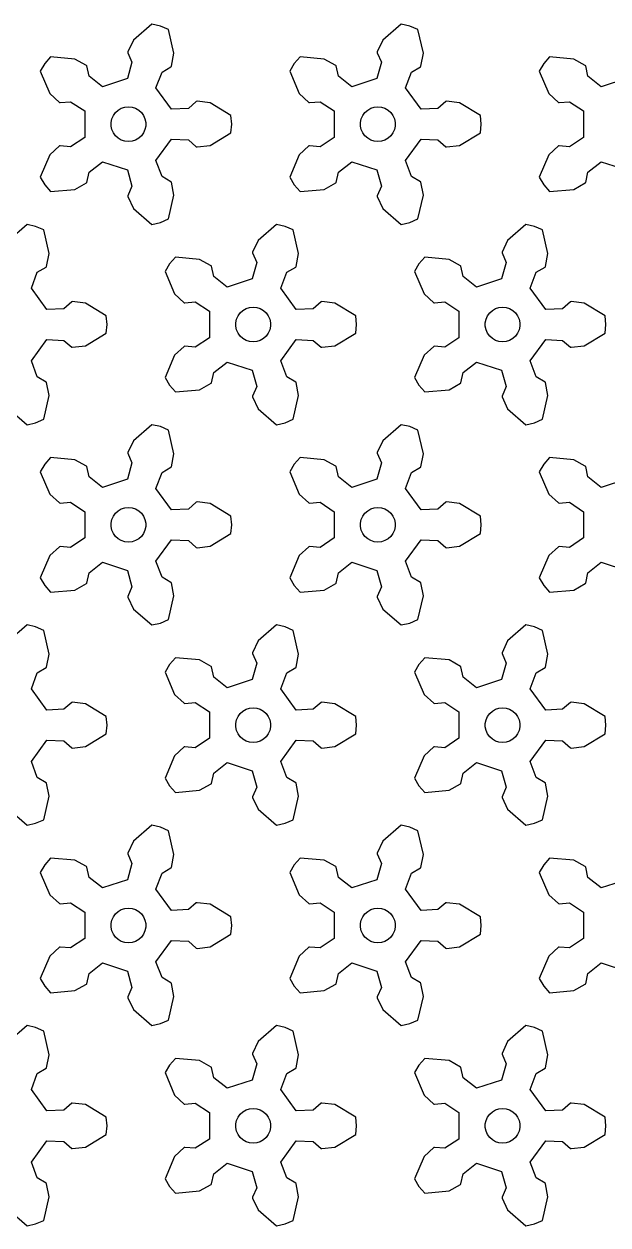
# Model space of a CAD drawing. Extents: x 0 to 210, y 0 to 225.
# Drawn here: x 106.2 to 156.5, y 121.1 to 224.8 of the extents above; entities that cross this region are included whole.
import ezdxf

# ---------------------------------------------------------------- set-up
doc = ezdxf.new("R2010")
doc.units = 0

msp = doc.modelspace()

# ---------------------------------------------------------------- linework, layer by layer
for p, q in [((117.18, 224.78), (115.59, 223.4)), ((117.92, 224.61), (117.18, 224.78)), ((118.62, 224.32), (117.92, 224.61)), ((119.09, 222.27), (118.62, 224.32)), ((138.69, 224.78), (137.11, 223.4)), ((139.43, 224.61), (138.69, 224.78)), ((140.13, 224.32), (139.43, 224.61)), ((140.6, 222.27), (140.13, 224.32)), ((115.59, 223.4), (115.12, 222.37)), ((137.11, 223.4), (136.63, 222.37)), ((108.45, 221.95), (107.95, 221.38)), ((110.55, 221.76), (108.45, 221.95)), ((115.12, 222.37), (115.12, 222.31)), ((115.12, 222.31), (115.47, 221.49)), ((118.87, 221.15), (119.09, 222.27)), ((129.97, 221.95), (129.47, 221.38)), ((132.06, 221.76), (129.97, 221.95)), ((136.63, 222.37), (136.63, 222.31)), ((136.63, 222.31), (136.98, 221.49)), ((140.38, 221.15), (140.6, 222.27)), ((151.48, 221.95), (150.98, 221.38)), ((153.57, 221.76), (151.48, 221.95)), ((107.95, 221.38), (107.56, 220.72)), ((111.54, 221.21), (110.55, 221.76)), ((111.57, 221.16), (111.54, 221.21)), ((111.77, 220.28), (111.57, 221.16)), ((115.47, 221.49), (115.08, 220.07)), ((118.06, 220.64), (118.83, 221.1)), ((118.83, 221.1), (118.87, 221.15)), ((129.47, 221.38), (129.08, 220.72)), ((133.05, 221.21), (132.06, 221.76)), ((133.09, 221.16), (133.05, 221.21)), ((133.29, 220.28), (133.09, 221.16)), ((136.98, 221.49), (136.6, 220.07)), ((139.57, 220.64), (140.34, 221.1)), ((140.34, 221.1), (140.38, 221.15)), ((150.98, 221.38), (150.59, 220.72)), ((154.56, 221.21), (153.57, 221.76)), ((154.6, 221.16), (154.56, 221.21)), ((154.8, 220.28), (154.6, 221.16)), ((107.56, 220.72), (108.39, 218.79)), ((112.92, 219.37), (111.77, 220.28)), ((115.08, 220.07), (112.92, 219.37)), ((117.54, 219.27), (118.06, 220.64)), ((129.08, 220.72), (129.9, 218.79)), ((134.43, 219.37), (133.29, 220.28)), ((136.6, 220.07), (134.43, 219.37)), ((139.06, 219.27), (139.57, 220.64)), ((150.59, 220.72), (151.42, 218.79)), ((155.94, 219.37), (154.8, 220.28)), ((158.11, 220.07), (155.94, 219.37)), ((108.39, 218.79), (109.22, 218.02)), ((118.88, 217.43), (117.54, 219.27)), ((129.9, 218.79), (130.73, 218.02)), ((140.4, 217.43), (139.06, 219.27)), ((151.42, 218.79), (152.25, 218.02)), ((109.22, 218.02), (109.28, 218)), ((109.28, 218), (110.17, 218.08)), ((110.17, 218.08), (111.39, 217.28)), ((121.02, 218.09), (120.34, 217.5)), ((121.08, 218.11), (121.02, 218.09)), ((122.2, 217.97), (121.08, 218.11)), ((124.01, 216.89), (122.2, 217.97)), ((130.73, 218.02), (130.79, 218)), ((130.79, 218), (131.69, 218.08)), ((131.69, 218.08), (132.91, 217.28)), ((142.53, 218.09), (141.86, 217.5)), ((142.59, 218.11), (142.53, 218.09)), ((143.72, 217.97), (142.59, 218.11)), ((145.52, 216.89), (143.72, 217.97)), ((152.25, 218.02), (152.3, 218)), ((152.3, 218), (153.2, 218.08)), ((153.2, 218.08), (154.42, 217.28)), ((111.39, 217.28), (111.39, 215)), ((113.74, 216.6), (113.87, 216.89)), ((113.87, 216.89), (114.05, 217.14)), ((114.05, 217.14), (114.28, 217.35)), ((114.28, 217.35), (114.55, 217.51)), ((114.55, 217.51), (114.85, 217.6)), ((114.85, 217.6), (115.16, 217.64)), ((115.16, 217.64), (115.48, 217.6)), ((115.48, 217.6), (115.77, 217.51)), ((115.77, 217.51), (116.05, 217.35)), ((116.05, 217.35), (116.28, 217.14)), ((116.28, 217.14), (116.46, 216.89)), ((116.46, 216.89), (116.59, 216.6)), ((120.34, 217.5), (118.88, 217.43)), ((124.08, 216.14), (124.01, 216.89)), ((132.91, 217.28), (132.91, 215)), ((135.25, 216.6), (135.38, 216.89)), ((135.38, 216.89), (135.56, 217.14)), ((135.56, 217.14), (135.8, 217.35)), ((135.8, 217.35), (136.07, 217.51)), ((136.07, 217.51), (136.37, 217.6)), ((136.37, 217.6), (136.68, 217.64)), ((136.68, 217.64), (136.99, 217.6)), ((136.99, 217.6), (137.29, 217.51)), ((137.29, 217.51), (137.56, 217.35)), ((137.56, 217.35), (137.79, 217.14)), ((137.79, 217.14), (137.98, 216.89)), ((137.98, 216.89), (138.1, 216.6)), ((141.86, 217.5), (140.4, 217.43)), ((145.59, 216.14), (145.52, 216.89)), ((154.42, 217.28), (154.42, 215)), ((113.67, 216.29), (113.74, 216.6)), ((113.67, 215.98), (113.67, 216.29)), ((113.74, 215.67), (113.67, 215.98)), ((113.87, 215.39), (113.74, 215.67)), ((116.59, 215.67), (116.46, 215.39)), ((116.59, 216.6), (116.66, 216.29)), ((116.66, 215.98), (116.59, 215.67)), ((116.66, 216.29), (116.66, 215.98)), ((124.01, 215.38), (124.08, 216.14)), ((135.19, 216.29), (135.25, 216.6)), ((135.19, 215.98), (135.19, 216.29)), ((135.25, 215.67), (135.19, 215.98)), ((135.38, 215.39), (135.25, 215.67)), ((138.1, 215.67), (137.98, 215.39)), ((138.1, 216.6), (138.17, 216.29)), ((138.17, 215.98), (138.1, 215.67)), ((138.17, 216.29), (138.17, 215.98)), ((145.52, 215.38), (145.59, 216.14)), ((111.39, 215), (110.17, 214.19)), ((114.05, 215.13), (113.87, 215.39)), ((114.28, 214.92), (114.05, 215.13)), ((114.55, 214.77), (114.28, 214.92)), ((114.85, 214.67), (114.55, 214.77)), ((115.16, 214.64), (114.85, 214.67)), ((115.48, 214.67), (115.16, 214.64)), ((115.77, 214.77), (115.48, 214.67)), ((116.05, 214.92), (115.77, 214.77)), ((116.28, 215.13), (116.05, 214.92)), ((116.46, 215.39), (116.28, 215.13)), ((117.54, 213), (118.88, 214.84)), ((118.88, 214.84), (120.34, 214.78)), ((120.34, 214.78), (121.02, 214.18)), ((122.2, 214.3), (124.01, 215.38)), ((132.91, 215), (131.69, 214.19)), ((135.56, 215.13), (135.38, 215.39)), ((135.8, 214.92), (135.56, 215.13)), ((136.07, 214.77), (135.8, 214.92)), ((136.37, 214.67), (136.07, 214.77)), ((136.68, 214.64), (136.37, 214.67)), ((136.99, 214.67), (136.68, 214.64)), ((137.29, 214.77), (136.99, 214.67)), ((137.56, 214.92), (137.29, 214.77)), ((137.79, 215.13), (137.56, 214.92)), ((137.98, 215.39), (137.79, 215.13)), ((139.06, 213), (140.4, 214.84)), ((140.4, 214.84), (141.86, 214.78)), ((141.86, 214.78), (142.53, 214.18)), ((143.72, 214.3), (145.52, 215.38)), ((154.42, 215), (153.2, 214.19)), ((109.22, 214.26), (108.39, 213.48)), ((109.28, 214.27), (109.22, 214.26)), ((110.17, 214.19), (109.28, 214.27)), ((121.02, 214.18), (121.08, 214.17)), ((121.08, 214.17), (122.2, 214.3)), ((130.73, 214.26), (129.9, 213.48)), ((130.79, 214.27), (130.73, 214.26)), ((131.69, 214.19), (130.79, 214.27)), ((142.53, 214.18), (142.59, 214.17)), ((142.59, 214.17), (143.72, 214.3)), ((152.25, 214.26), (151.42, 213.48)), ((152.3, 214.27), (152.25, 214.26)), ((153.2, 214.19), (152.3, 214.27)), ((108.39, 213.48), (107.56, 211.55)), ((111.77, 211.99), (112.92, 212.9)), ((112.92, 212.9), (115.08, 212.2)), ((118.06, 211.63), (117.54, 213)), ((129.9, 213.48), (129.08, 211.55)), ((133.29, 211.99), (134.43, 212.9)), ((134.43, 212.9), (136.6, 212.2)), ((139.57, 211.63), (139.06, 213)), ((151.42, 213.48), (150.59, 211.55)), ((154.8, 211.99), (155.94, 212.9)), ((155.94, 212.9), (158.11, 212.2)), ((107.56, 211.55), (107.95, 210.9)), ((111.57, 211.11), (111.77, 211.99)), ((115.08, 212.2), (115.47, 210.79)), ((118.83, 211.17), (118.06, 211.63)), ((129.08, 211.55), (129.47, 210.9)), ((133.09, 211.11), (133.29, 211.99)), ((136.6, 212.2), (136.98, 210.79)), ((140.34, 211.17), (139.57, 211.63)), ((150.59, 211.55), (150.98, 210.9)), ((154.6, 211.11), (154.8, 211.99)), ((107.95, 210.9), (108.45, 210.33)), ((108.45, 210.33), (110.55, 210.51)), ((110.55, 210.51), (111.54, 211.07)), ((111.54, 211.07), (111.57, 211.11)), ((115.47, 210.79), (115.12, 209.96)), ((118.87, 211.12), (118.83, 211.17)), ((119.09, 210.01), (118.87, 211.12)), ((129.47, 210.9), (129.97, 210.33)), ((129.97, 210.33), (132.06, 210.51)), ((132.06, 210.51), (133.05, 211.07)), ((133.05, 211.07), (133.09, 211.11)), ((136.98, 210.79), (136.63, 209.96)), ((140.38, 211.12), (140.34, 211.17)), ((140.6, 210.01), (140.38, 211.12)), ((150.98, 210.9), (151.48, 210.33)), ((151.48, 210.33), (153.57, 210.51)), ((153.57, 210.51), (154.56, 211.07)), ((154.56, 211.07), (154.6, 211.11)), ((115.12, 209.96), (115.12, 209.9)), ((115.12, 209.9), (115.59, 208.87)), ((118.62, 207.96), (119.09, 210.01)), ((136.63, 209.96), (136.63, 209.9)), ((136.63, 209.9), (137.11, 208.87)), ((140.13, 207.96), (140.6, 210.01)), ((115.59, 208.87), (117.18, 207.49)), ((137.11, 208.87), (138.69, 207.49)), ((106.42, 207.49), (104.84, 206.11)), ((107.16, 207.32), (106.42, 207.49)), ((107.86, 207.02), (107.16, 207.32)), ((117.18, 207.49), (117.92, 207.66)), ((117.92, 207.66), (118.62, 207.96)), ((127.93, 207.49), (126.35, 206.11)), ((128.67, 207.32), (127.93, 207.49)), ((129.37, 207.02), (128.67, 207.32)), ((138.69, 207.49), (139.43, 207.66)), ((139.43, 207.66), (140.13, 207.96)), ((149.45, 207.49), (147.86, 206.11)), ((150.19, 207.32), (149.45, 207.49)), ((150.89, 207.02), (150.19, 207.32)), ((108.33, 204.98), (107.86, 207.02)), ((129.84, 204.98), (129.37, 207.02)), ((151.35, 204.98), (150.89, 207.02)), ((126.35, 206.11), (125.87, 205.08)), ((147.86, 206.11), (147.39, 205.08)), ((108.11, 203.86), (108.33, 204.98)), ((119.21, 204.66), (118.71, 204.09)), ((121.3, 204.47), (119.21, 204.66)), ((122.29, 203.92), (121.3, 204.47)), ((125.87, 205.08), (125.87, 205.02)), ((125.87, 205.02), (126.23, 204.19)), ((129.62, 203.86), (129.84, 204.98)), ((140.72, 204.66), (140.22, 204.09)), ((142.82, 204.47), (140.72, 204.66)), ((143.81, 203.92), (142.82, 204.47)), ((147.39, 205.08), (147.39, 205.02)), ((147.39, 205.02), (147.74, 204.19)), ((151.14, 203.86), (151.35, 204.98)), ((106.79, 201.98), (107.3, 203.35)), ((107.3, 203.35), (108.08, 203.81)), ((108.08, 203.81), (108.11, 203.86)), ((118.71, 204.09), (118.32, 203.43)), ((118.32, 203.43), (119.15, 201.5)), ((122.33, 203.87), (122.29, 203.92)), ((122.53, 202.99), (122.33, 203.87)), ((126.23, 204.19), (125.84, 202.78)), ((128.3, 201.98), (128.82, 203.35)), ((128.82, 203.35), (129.59, 203.81)), ((129.59, 203.81), (129.62, 203.86)), ((140.22, 204.09), (139.83, 203.43)), ((139.83, 203.43), (140.66, 201.5)), ((143.84, 203.87), (143.81, 203.92)), ((144.04, 202.99), (143.84, 203.87)), ((147.74, 204.19), (147.35, 202.78)), ((149.81, 201.98), (150.33, 203.35)), ((150.33, 203.35), (151.1, 203.81)), ((151.1, 203.81), (151.14, 203.86)), ((123.67, 202.08), (122.53, 202.99)), ((125.84, 202.78), (123.67, 202.08)), ((145.19, 202.08), (144.04, 202.99)), ((147.35, 202.78), (145.19, 202.08)), ((108.13, 200.14), (106.79, 201.98)), ((119.15, 201.5), (119.98, 200.73)), ((129.64, 200.14), (128.3, 201.98)), ((140.66, 201.5), (141.49, 200.73)), ((151.15, 200.14), (149.81, 201.98)), ((109.59, 200.21), (108.13, 200.14)), ((110.27, 200.8), (109.59, 200.21)), ((110.32, 200.82), (110.27, 200.8)), ((111.45, 200.68), (110.32, 200.82)), ((113.25, 199.6), (111.45, 200.68)), ((119.98, 200.73), (120.03, 200.71)), ((120.03, 200.71), (120.93, 200.79)), ((120.93, 200.79), (122.15, 199.99)), ((125.04, 200.06), (125.31, 200.22)), ((125.31, 200.22), (125.61, 200.31)), ((125.61, 200.31), (125.92, 200.35)), ((125.92, 200.35), (126.23, 200.31)), ((126.23, 200.31), (126.53, 200.22)), ((126.53, 200.22), (126.8, 200.06)), ((131.1, 200.21), (129.64, 200.14)), ((131.78, 200.8), (131.1, 200.21)), ((131.84, 200.82), (131.78, 200.8)), ((132.96, 200.68), (131.84, 200.82)), ((134.77, 199.6), (132.96, 200.68)), ((141.49, 200.73), (141.55, 200.71)), ((141.55, 200.71), (142.44, 200.79)), ((142.44, 200.79), (143.66, 199.99)), ((146.55, 200.06), (146.82, 200.22)), ((146.82, 200.22), (147.12, 200.31)), ((147.12, 200.31), (147.43, 200.35)), ((147.43, 200.35), (147.75, 200.31)), ((147.75, 200.31), (148.04, 200.22)), ((148.04, 200.22), (148.32, 200.06)), ((152.61, 200.21), (151.15, 200.14)), ((153.29, 200.8), (152.61, 200.21)), ((153.35, 200.82), (153.29, 200.8)), ((154.47, 200.68), (153.35, 200.82)), ((156.28, 199.6), (154.47, 200.68)), ((113.32, 198.85), (113.25, 199.6)), ((122.15, 199.99), (122.15, 197.71)), ((124.43, 199), (124.49, 199.31)), ((124.49, 199.31), (124.62, 199.6)), ((124.62, 199.6), (124.81, 199.85)), ((124.81, 199.85), (125.04, 200.06)), ((126.8, 200.06), (127.04, 199.85)), ((127.04, 199.85), (127.22, 199.6)), ((127.22, 199.6), (127.35, 199.31)), ((127.35, 199.31), (127.41, 199)), ((134.83, 198.85), (134.77, 199.6)), ((143.66, 199.99), (143.66, 197.71)), ((145.94, 199), (146.01, 199.31)), ((146.01, 199.31), (146.13, 199.6)), ((146.13, 199.6), (146.32, 199.85)), ((146.32, 199.85), (146.55, 200.06)), ((148.32, 200.06), (148.55, 199.85)), ((148.55, 199.85), (148.73, 199.6)), ((148.73, 199.6), (148.86, 199.31)), ((148.86, 199.31), (148.93, 199)), ((156.35, 198.85), (156.28, 199.6)), ((111.45, 197.01), (113.25, 198.09)), ((113.25, 198.09), (113.32, 198.85)), ((124.43, 198.69), (124.43, 199)), ((124.49, 198.38), (124.43, 198.69)), ((124.62, 198.1), (124.49, 198.38)), ((124.81, 197.84), (124.62, 198.1)), ((127.22, 198.1), (127.04, 197.84)), ((127.35, 198.38), (127.22, 198.1)), ((127.41, 198.69), (127.35, 198.38)), ((127.41, 199), (127.41, 198.69)), ((132.96, 197.01), (134.77, 198.09)), ((134.77, 198.09), (134.83, 198.85)), ((145.94, 198.69), (145.94, 199)), ((146.01, 198.38), (145.94, 198.69)), ((146.13, 198.1), (146.01, 198.38)), ((146.32, 197.84), (146.13, 198.1)), ((148.73, 198.1), (148.55, 197.84)), ((148.86, 198.38), (148.73, 198.1)), ((148.93, 198.69), (148.86, 198.38)), ((148.93, 199), (148.93, 198.69)), ((154.47, 197.01), (156.28, 198.09)), ((156.28, 198.09), (156.35, 198.85)), ((106.79, 195.71), (108.13, 197.55)), ((108.13, 197.55), (109.59, 197.48)), ((109.59, 197.48), (110.27, 196.89)), ((110.32, 196.88), (111.45, 197.01)), ((119.98, 196.96), (119.15, 196.19)), ((120.03, 196.98), (119.98, 196.96)), ((120.93, 196.9), (120.03, 196.98)), ((122.15, 197.71), (120.93, 196.9)), ((125.04, 197.63), (124.81, 197.84)), ((125.31, 197.48), (125.04, 197.63)), ((125.61, 197.38), (125.31, 197.48)), ((125.92, 197.35), (125.61, 197.38)), ((126.23, 197.38), (125.92, 197.35)), ((126.53, 197.48), (126.23, 197.38)), ((126.8, 197.63), (126.53, 197.48)), ((127.04, 197.84), (126.8, 197.63)), ((128.3, 195.71), (129.64, 197.55)), ((129.64, 197.55), (131.1, 197.48)), ((131.1, 197.48), (131.78, 196.89)), ((131.84, 196.88), (132.96, 197.01)), ((141.49, 196.96), (140.66, 196.19)), ((141.55, 196.98), (141.49, 196.96)), ((142.44, 196.9), (141.55, 196.98)), ((143.66, 197.71), (142.44, 196.9)), ((146.55, 197.63), (146.32, 197.84)), ((146.82, 197.48), (146.55, 197.63)), ((147.12, 197.38), (146.82, 197.48)), ((147.43, 197.35), (147.12, 197.38)), ((147.75, 197.38), (147.43, 197.35)), ((148.04, 197.48), (147.75, 197.38)), ((148.32, 197.63), (148.04, 197.48)), ((148.55, 197.84), (148.32, 197.63)), ((149.81, 195.71), (151.15, 197.55)), ((151.15, 197.55), (152.61, 197.48)), ((152.61, 197.48), (153.29, 196.89)), ((153.35, 196.88), (154.47, 197.01)), ((110.27, 196.89), (110.32, 196.88)), ((119.15, 196.19), (118.32, 194.26)), ((131.78, 196.89), (131.84, 196.88)), ((140.66, 196.19), (139.83, 194.26)), ((153.29, 196.89), (153.35, 196.88)), ((107.3, 194.34), (106.79, 195.71)), ((122.53, 194.7), (123.67, 195.61)), ((123.67, 195.61), (125.84, 194.91)), ((125.84, 194.91), (126.23, 193.5)), ((128.82, 194.34), (128.3, 195.71)), ((144.04, 194.7), (145.19, 195.61)), ((145.19, 195.61), (147.35, 194.91)), ((147.35, 194.91), (147.74, 193.5)), ((150.33, 194.34), (149.81, 195.71)), ((108.08, 193.88), (107.3, 194.34)), ((108.11, 193.83), (108.08, 193.88)), ((118.32, 194.26), (118.71, 193.61)), ((122.33, 193.82), (122.53, 194.7)), ((129.59, 193.88), (128.82, 194.34)), ((129.62, 193.83), (129.59, 193.88)), ((139.83, 194.26), (140.22, 193.61)), ((143.84, 193.82), (144.04, 194.7)), ((151.1, 193.88), (150.33, 194.34)), ((151.14, 193.83), (151.1, 193.88)), ((108.33, 192.72), (108.11, 193.83)), ((118.71, 193.61), (119.21, 193.04)), ((119.21, 193.04), (121.3, 193.22)), ((121.3, 193.22), (122.29, 193.77)), ((122.29, 193.77), (122.33, 193.82)), ((126.23, 193.5), (125.87, 192.67)), ((129.84, 192.72), (129.62, 193.83)), ((140.22, 193.61), (140.72, 193.04)), ((140.72, 193.04), (142.82, 193.22)), ((142.82, 193.22), (143.81, 193.77)), ((143.81, 193.77), (143.84, 193.82)), ((147.74, 193.5), (147.39, 192.67)), ((151.35, 192.72), (151.14, 193.83)), ((107.86, 190.67), (108.33, 192.72)), ((125.87, 192.67), (125.87, 192.61)), ((125.87, 192.61), (126.35, 191.58)), ((129.37, 190.67), (129.84, 192.72)), ((147.39, 192.67), (147.39, 192.61)), ((147.39, 192.61), (147.86, 191.58)), ((150.89, 190.67), (151.35, 192.72)), ((104.84, 191.58), (106.42, 190.2)), ((126.35, 191.58), (127.93, 190.2)), ((147.86, 191.58), (149.45, 190.2)), ((106.42, 190.2), (107.16, 190.37)), ((107.16, 190.37), (107.86, 190.67)), ((117.18, 190.2), (115.59, 188.82)), ((117.92, 190.03), (117.18, 190.2)), ((118.62, 189.73), (117.92, 190.03)), ((119.09, 187.68), (118.62, 189.73)), ((127.93, 190.2), (128.67, 190.37)), ((128.67, 190.37), (129.37, 190.67)), ((138.69, 190.2), (137.11, 188.82)), ((139.43, 190.03), (138.69, 190.2)), ((140.13, 189.73), (139.43, 190.03)), ((140.6, 187.68), (140.13, 189.73)), ((149.45, 190.2), (150.19, 190.37)), ((150.19, 190.37), (150.89, 190.67)), ((115.59, 188.82), (115.12, 187.79)), ((137.11, 188.82), (136.63, 187.79)), ((115.12, 187.79), (115.12, 187.73)), ((115.12, 187.73), (115.47, 186.9)), ((118.87, 186.57), (119.09, 187.68)), ((136.63, 187.79), (136.63, 187.73)), ((136.63, 187.73), (136.98, 186.9)), ((140.38, 186.57), (140.6, 187.68)), ((107.95, 186.79), (107.56, 186.14)), ((108.45, 187.37), (107.95, 186.79)), ((110.55, 187.18), (108.45, 187.37)), ((111.54, 186.63), (110.55, 187.18)), ((111.57, 186.58), (111.54, 186.63)), ((115.47, 186.9), (115.08, 185.49)), ((129.47, 186.79), (129.08, 186.14)), ((129.97, 187.37), (129.47, 186.79)), ((132.06, 187.18), (129.97, 187.37)), ((133.05, 186.63), (132.06, 187.18)), ((133.09, 186.58), (133.05, 186.63)), ((136.98, 186.9), (136.6, 185.49)), ((150.98, 186.79), (150.59, 186.14)), ((151.48, 187.37), (150.98, 186.79)), ((153.57, 187.18), (151.48, 187.37)), ((154.56, 186.63), (153.57, 187.18)), ((154.6, 186.58), (154.56, 186.63)), ((107.56, 186.14), (108.39, 184.21)), ((111.77, 185.7), (111.57, 186.58)), ((112.92, 184.79), (111.77, 185.7)), ((117.54, 184.69), (118.06, 186.06)), ((118.06, 186.06), (118.83, 186.52)), ((118.83, 186.52), (118.87, 186.57)), ((129.08, 186.14), (129.9, 184.21)), ((133.29, 185.7), (133.09, 186.58)), ((134.43, 184.79), (133.29, 185.7)), ((139.06, 184.69), (139.57, 186.06)), ((139.57, 186.06), (140.34, 186.52)), ((140.34, 186.52), (140.38, 186.57)), ((150.59, 186.14), (151.42, 184.21)), ((154.8, 185.7), (154.6, 186.58)), ((155.94, 184.79), (154.8, 185.7)), ((115.08, 185.49), (112.92, 184.79)), ((118.88, 182.85), (117.54, 184.69)), ((136.6, 185.49), (134.43, 184.79)), ((140.4, 182.85), (139.06, 184.69)), ((158.11, 185.49), (155.94, 184.79)), ((108.39, 184.21), (109.22, 183.44)), ((109.28, 183.42), (110.17, 183.5)), ((110.17, 183.5), (111.39, 182.69)), ((121.02, 183.51), (120.34, 182.92)), ((121.08, 183.53), (121.02, 183.51)), ((122.2, 183.39), (121.08, 183.53)), ((129.9, 184.21), (130.73, 183.44)), ((130.79, 183.42), (131.69, 183.5)), ((131.69, 183.5), (132.91, 182.69)), ((142.53, 183.51), (141.86, 182.92)), ((142.59, 183.53), (142.53, 183.51)), ((143.72, 183.39), (142.59, 183.53)), ((151.42, 184.21), (152.25, 183.44)), ((152.3, 183.42), (153.2, 183.5)), ((153.2, 183.5), (154.42, 182.69)), ((109.22, 183.44), (109.28, 183.42)), ((111.39, 182.69), (111.39, 180.42)), ((113.87, 182.31), (114.05, 182.56)), ((114.05, 182.56), (114.28, 182.77)), ((114.28, 182.77), (114.55, 182.93)), ((114.55, 182.93), (114.85, 183.02)), ((114.85, 183.02), (115.16, 183.06)), ((115.16, 183.06), (115.48, 183.02)), ((115.48, 183.02), (115.77, 182.93)), ((115.77, 182.93), (116.05, 182.77)), ((116.05, 182.77), (116.28, 182.56)), ((116.28, 182.56), (116.46, 182.31)), ((120.34, 182.92), (118.88, 182.85)), ((124.01, 182.31), (122.2, 183.39)), ((130.73, 183.44), (130.79, 183.42)), ((132.91, 182.69), (132.91, 180.42)), ((135.38, 182.31), (135.56, 182.56)), ((135.56, 182.56), (135.8, 182.77)), ((135.8, 182.77), (136.07, 182.93)), ((136.07, 182.93), (136.37, 183.02)), ((136.37, 183.02), (136.68, 183.06)), ((136.68, 183.06), (136.99, 183.02)), ((136.99, 183.02), (137.29, 182.93)), ((137.29, 182.93), (137.56, 182.77)), ((137.56, 182.77), (137.79, 182.56)), ((137.79, 182.56), (137.98, 182.31)), ((141.86, 182.92), (140.4, 182.85)), ((145.52, 182.31), (143.72, 183.39)), ((152.25, 183.44), (152.3, 183.42)), ((154.42, 182.69), (154.42, 180.42)), ((113.67, 181.71), (113.74, 182.02)), ((113.67, 181.4), (113.67, 181.71)), ((113.74, 182.02), (113.87, 182.31)), ((116.46, 182.31), (116.59, 182.02)), ((116.59, 182.02), (116.66, 181.71)), ((116.66, 181.71), (116.66, 181.4)), ((124.08, 181.56), (124.01, 182.31)), ((124.01, 180.8), (124.08, 181.56)), ((135.19, 181.71), (135.25, 182.02)), ((135.19, 181.4), (135.19, 181.71)), ((135.25, 182.02), (135.38, 182.31)), ((137.98, 182.31), (138.1, 182.02)), ((138.1, 182.02), (138.17, 181.71)), ((138.17, 181.71), (138.17, 181.4)), ((145.59, 181.56), (145.52, 182.31)), ((145.52, 180.8), (145.59, 181.56)), ((111.39, 180.42), (110.17, 179.61)), ((113.74, 181.09), (113.67, 181.4)), ((113.87, 180.81), (113.74, 181.09)), ((114.05, 180.55), (113.87, 180.81)), ((114.28, 180.34), (114.05, 180.55)), ((116.28, 180.55), (116.05, 180.34)), ((116.46, 180.81), (116.28, 180.55)), ((116.59, 181.09), (116.46, 180.81)), ((116.66, 181.4), (116.59, 181.09)), ((122.2, 179.72), (124.01, 180.8)), ((132.91, 180.42), (131.69, 179.61)), ((135.25, 181.09), (135.19, 181.4)), ((135.38, 180.81), (135.25, 181.09)), ((135.56, 180.55), (135.38, 180.81)), ((135.8, 180.34), (135.56, 180.55)), ((137.79, 180.55), (137.56, 180.34)), ((137.98, 180.81), (137.79, 180.55)), ((138.1, 181.09), (137.98, 180.81)), ((138.17, 181.4), (138.1, 181.09)), ((143.72, 179.72), (145.52, 180.8)), ((154.42, 180.42), (153.2, 179.61)), ((109.22, 179.67), (108.39, 178.9)), ((109.28, 179.69), (109.22, 179.67)), ((110.17, 179.61), (109.28, 179.69)), ((114.55, 180.19), (114.28, 180.34)), ((114.85, 180.09), (114.55, 180.19)), ((115.16, 180.06), (114.85, 180.09)), ((115.48, 180.09), (115.16, 180.06)), ((115.77, 180.19), (115.48, 180.09)), ((116.05, 180.34), (115.77, 180.19)), ((117.54, 178.42), (118.88, 180.26)), ((118.88, 180.26), (120.34, 180.19)), ((120.34, 180.19), (121.02, 179.6)), ((121.02, 179.6), (121.08, 179.58)), ((121.08, 179.58), (122.2, 179.72)), ((130.73, 179.67), (129.9, 178.9)), ((130.79, 179.69), (130.73, 179.67)), ((131.69, 179.61), (130.79, 179.69)), ((136.07, 180.19), (135.8, 180.34)), ((136.37, 180.09), (136.07, 180.19)), ((136.68, 180.06), (136.37, 180.09)), ((136.99, 180.09), (136.68, 180.06)), ((137.29, 180.19), (136.99, 180.09)), ((137.56, 180.34), (137.29, 180.19)), ((139.06, 178.42), (140.4, 180.26)), ((140.4, 180.26), (141.86, 180.19)), ((141.86, 180.19), (142.53, 179.6)), ((142.53, 179.6), (142.59, 179.58)), ((142.59, 179.58), (143.72, 179.72)), ((152.25, 179.67), (151.42, 178.9)), ((152.3, 179.69), (152.25, 179.67)), ((153.2, 179.61), (152.3, 179.69)), ((108.39, 178.9), (107.56, 176.97)), ((111.77, 177.41), (112.92, 178.32)), ((112.92, 178.32), (115.08, 177.62)), ((118.06, 177.05), (117.54, 178.42)), ((129.9, 178.9), (129.08, 176.97)), ((133.29, 177.41), (134.43, 178.32)), ((134.43, 178.32), (136.6, 177.62)), ((139.57, 177.05), (139.06, 178.42)), ((151.42, 178.9), (150.59, 176.97)), ((154.8, 177.41), (155.94, 178.32)), ((155.94, 178.32), (158.11, 177.62)), ((111.57, 176.53), (111.77, 177.41)), ((115.08, 177.62), (115.47, 176.21)), ((133.09, 176.53), (133.29, 177.41)), ((136.6, 177.62), (136.98, 176.21)), ((154.6, 176.53), (154.8, 177.41)), ((107.56, 176.97), (107.95, 176.32)), ((107.95, 176.32), (108.45, 175.74)), ((110.55, 175.93), (111.54, 176.48)), ((111.54, 176.48), (111.57, 176.53)), ((118.83, 176.59), (118.06, 177.05)), ((118.87, 176.54), (118.83, 176.59)), ((119.09, 175.43), (118.87, 176.54)), ((129.08, 176.97), (129.47, 176.32)), ((129.47, 176.32), (129.97, 175.74)), ((132.06, 175.93), (133.05, 176.48)), ((133.05, 176.48), (133.09, 176.53)), ((140.34, 176.59), (139.57, 177.05)), ((140.38, 176.54), (140.34, 176.59)), ((140.6, 175.43), (140.38, 176.54)), ((150.59, 176.97), (150.98, 176.32)), ((150.98, 176.32), (151.48, 175.74)), ((153.57, 175.93), (154.56, 176.48)), ((154.56, 176.48), (154.6, 176.53)), ((108.45, 175.74), (110.55, 175.93)), ((115.47, 176.21), (115.12, 175.38)), ((115.12, 175.38), (115.12, 175.32)), ((115.12, 175.32), (115.59, 174.29)), ((118.62, 173.38), (119.09, 175.43)), ((129.97, 175.74), (132.06, 175.93)), ((136.98, 176.21), (136.63, 175.38)), ((136.63, 175.38), (136.63, 175.32)), ((136.63, 175.32), (137.11, 174.29)), ((140.13, 173.38), (140.6, 175.43)), ((151.48, 175.74), (153.57, 175.93)), ((115.59, 174.29), (117.18, 172.91)), ((137.11, 174.29), (138.69, 172.91)), ((117.92, 173.08), (118.62, 173.38)), ((139.43, 173.08), (140.13, 173.38)), ((106.42, 172.91), (104.84, 171.53)), ((107.16, 172.74), (106.42, 172.91)), ((107.86, 172.44), (107.16, 172.74)), ((108.33, 170.39), (107.86, 172.44)), ((117.18, 172.91), (117.92, 173.08)), ((127.93, 172.91), (126.35, 171.53)), ((128.67, 172.74), (127.93, 172.91)), ((129.37, 172.44), (128.67, 172.74)), ((129.84, 170.39), (129.37, 172.44)), ((138.69, 172.91), (139.43, 173.08)), ((149.45, 172.91), (147.86, 171.53)), ((150.19, 172.74), (149.45, 172.91)), ((150.89, 172.44), (150.19, 172.74)), ((151.35, 170.39), (150.89, 172.44)), ((126.35, 171.53), (125.87, 170.5)), ((147.86, 171.53), (147.39, 170.5)), ((108.11, 169.28), (108.33, 170.39)), ((119.21, 170.08), (118.71, 169.5)), ((121.3, 169.89), (119.21, 170.08)), ((125.87, 170.5), (125.87, 170.44)), ((125.87, 170.44), (126.23, 169.61)), ((129.62, 169.28), (129.84, 170.39)), ((140.72, 170.08), (140.22, 169.5)), ((142.82, 169.89), (140.72, 170.08)), ((147.39, 170.5), (147.39, 170.44)), ((147.39, 170.44), (147.74, 169.61)), ((151.14, 169.28), (151.35, 170.39)), ((107.3, 168.77), (108.08, 169.23)), ((108.08, 169.23), (108.11, 169.28)), ((118.71, 169.5), (118.32, 168.85)), ((122.29, 169.34), (121.3, 169.89)), ((122.33, 169.29), (122.29, 169.34)), ((122.53, 168.41), (122.33, 169.29)), ((126.23, 169.61), (125.84, 168.2)), ((128.82, 168.77), (129.59, 169.23)), ((129.59, 169.23), (129.62, 169.28)), ((140.22, 169.5), (139.83, 168.85)), ((143.81, 169.34), (142.82, 169.89)), ((143.84, 169.29), (143.81, 169.34)), ((144.04, 168.41), (143.84, 169.29)), ((147.74, 169.61), (147.35, 168.2)), ((150.33, 168.77), (151.1, 169.23)), ((151.1, 169.23), (151.14, 169.28)), ((106.79, 167.4), (107.3, 168.77)), ((118.32, 168.85), (119.15, 166.92)), ((123.67, 167.5), (122.53, 168.41)), ((125.84, 168.2), (123.67, 167.5)), ((128.3, 167.4), (128.82, 168.77)), ((139.83, 168.85), (140.66, 166.92)), ((145.19, 167.5), (144.04, 168.41)), ((147.35, 168.2), (145.19, 167.5)), ((149.81, 167.4), (150.33, 168.77)), ((108.13, 165.56), (106.79, 167.4)), ((119.15, 166.92), (119.98, 166.15)), ((129.64, 165.56), (128.3, 167.4)), ((140.66, 166.92), (141.49, 166.15)), ((151.15, 165.56), (149.81, 167.4)), ((110.27, 166.22), (109.59, 165.63)), ((110.32, 166.24), (110.27, 166.22)), ((111.45, 166.1), (110.32, 166.24)), ((113.25, 165.02), (111.45, 166.1)), ((119.98, 166.15), (120.03, 166.13)), ((120.03, 166.13), (120.93, 166.21)), ((120.93, 166.21), (122.15, 165.4)), ((131.78, 166.22), (131.1, 165.63)), ((131.84, 166.24), (131.78, 166.22)), ((132.96, 166.1), (131.84, 166.24)), ((134.77, 165.02), (132.96, 166.1)), ((141.49, 166.15), (141.55, 166.13)), ((141.55, 166.13), (142.44, 166.21)), ((142.44, 166.21), (143.66, 165.4)), ((153.29, 166.22), (152.61, 165.63)), ((153.35, 166.24), (153.29, 166.22)), ((154.47, 166.1), (153.35, 166.24)), ((156.28, 165.02), (154.47, 166.1)), ((109.59, 165.63), (108.13, 165.56)), ((113.32, 164.26), (113.25, 165.02)), ((122.15, 165.4), (122.15, 163.13)), ((124.49, 164.73), (124.62, 165.01)), ((124.62, 165.01), (124.81, 165.27)), ((124.81, 165.27), (125.04, 165.48)), ((125.04, 165.48), (125.31, 165.63)), ((125.31, 165.63), (125.61, 165.73)), ((125.61, 165.73), (125.92, 165.76)), ((125.92, 165.76), (126.23, 165.73)), ((126.23, 165.73), (126.53, 165.63)), ((126.53, 165.63), (126.8, 165.48)), ((126.8, 165.48), (127.04, 165.27)), ((127.04, 165.27), (127.22, 165.01)), ((127.22, 165.01), (127.35, 164.73)), ((131.1, 165.63), (129.64, 165.56)), ((134.83, 164.26), (134.77, 165.02)), ((143.66, 165.4), (143.66, 163.13)), ((146.01, 164.73), (146.13, 165.01)), ((146.13, 165.01), (146.32, 165.27)), ((146.32, 165.27), (146.55, 165.48)), ((146.55, 165.48), (146.82, 165.63)), ((146.82, 165.63), (147.12, 165.73)), ((147.12, 165.73), (147.43, 165.76)), ((147.43, 165.76), (147.75, 165.73)), ((147.75, 165.73), (148.04, 165.63)), ((148.04, 165.63), (148.32, 165.48)), ((148.32, 165.48), (148.55, 165.27)), ((148.55, 165.27), (148.73, 165.01)), ((148.73, 165.01), (148.86, 164.73)), ((152.61, 165.63), (151.15, 165.56)), ((156.35, 164.26), (156.28, 165.02)), ((113.25, 163.51), (113.32, 164.26)), ((124.43, 164.42), (124.49, 164.73)), ((124.43, 164.11), (124.43, 164.42)), ((124.49, 163.8), (124.43, 164.11)), ((124.62, 163.51), (124.49, 163.8)), ((127.35, 163.8), (127.22, 163.51)), ((127.35, 164.73), (127.41, 164.42)), ((127.41, 164.11), (127.35, 163.8)), ((127.41, 164.42), (127.41, 164.11)), ((134.77, 163.51), (134.83, 164.26)), ((145.94, 164.42), (146.01, 164.73)), ((145.94, 164.11), (145.94, 164.42)), ((146.01, 163.8), (145.94, 164.11)), ((146.13, 163.51), (146.01, 163.8)), ((148.86, 163.8), (148.73, 163.51)), ((148.86, 164.73), (148.93, 164.42)), ((148.93, 164.11), (148.86, 163.8)), ((148.93, 164.42), (148.93, 164.11)), ((156.28, 163.51), (156.35, 164.26)), ((106.79, 161.13), (108.13, 162.97)), ((108.13, 162.97), (109.59, 162.9)), ((109.59, 162.9), (110.27, 162.31)), ((111.45, 162.43), (113.25, 163.51)), ((122.15, 163.13), (120.93, 162.32)), ((124.81, 163.26), (124.62, 163.51)), ((125.04, 163.05), (124.81, 163.26)), ((125.31, 162.89), (125.04, 163.05)), ((125.61, 162.8), (125.31, 162.89)), ((125.92, 162.76), (125.61, 162.8)), ((126.23, 162.8), (125.92, 162.76)), ((126.53, 162.89), (126.23, 162.8)), ((126.8, 163.05), (126.53, 162.89)), ((127.04, 163.26), (126.8, 163.05)), ((127.22, 163.51), (127.04, 163.26)), ((128.3, 161.13), (129.64, 162.97)), ((129.64, 162.97), (131.1, 162.9)), ((131.1, 162.9), (131.78, 162.31)), ((132.96, 162.43), (134.77, 163.51)), ((143.66, 163.13), (142.44, 162.32)), ((146.32, 163.26), (146.13, 163.51)), ((146.55, 163.05), (146.32, 163.26)), ((146.82, 162.89), (146.55, 163.05)), ((147.12, 162.8), (146.82, 162.89)), ((147.43, 162.76), (147.12, 162.8)), ((147.75, 162.8), (147.43, 162.76)), ((148.04, 162.89), (147.75, 162.8)), ((148.32, 163.05), (148.04, 162.89)), ((148.55, 163.26), (148.32, 163.05)), ((148.73, 163.51), (148.55, 163.26)), ((149.81, 161.13), (151.15, 162.97)), ((151.15, 162.97), (152.61, 162.9)), ((152.61, 162.9), (153.29, 162.31)), ((154.47, 162.43), (156.28, 163.51)), ((110.27, 162.31), (110.32, 162.29)), ((110.32, 162.29), (111.45, 162.43)), ((119.98, 162.38), (119.15, 161.61)), ((120.03, 162.4), (119.98, 162.38)), ((120.93, 162.32), (120.03, 162.4)), ((131.78, 162.31), (131.84, 162.29)), ((131.84, 162.29), (132.96, 162.43)), ((141.49, 162.38), (140.66, 161.61)), ((141.55, 162.4), (141.49, 162.38)), ((142.44, 162.32), (141.55, 162.4)), ((153.29, 162.31), (153.35, 162.29)), ((153.35, 162.29), (154.47, 162.43)), ((107.3, 159.76), (106.79, 161.13)), ((119.15, 161.61), (118.32, 159.68)), ((122.53, 160.12), (123.67, 161.03)), ((123.67, 161.03), (125.84, 160.33)), ((128.82, 159.76), (128.3, 161.13)), ((140.66, 161.61), (139.83, 159.68)), ((144.04, 160.12), (145.19, 161.03)), ((145.19, 161.03), (147.35, 160.33)), ((150.33, 159.76), (149.81, 161.13)), ((108.08, 159.3), (107.3, 159.76)), ((118.32, 159.68), (118.71, 159.03)), ((122.33, 159.24), (122.53, 160.12)), ((125.84, 160.33), (126.23, 158.92)), ((129.59, 159.3), (128.82, 159.76)), ((139.83, 159.68), (140.22, 159.03)), ((143.84, 159.24), (144.04, 160.12)), ((147.35, 160.33), (147.74, 158.92)), ((151.1, 159.3), (150.33, 159.76)), ((108.11, 159.25), (108.08, 159.3)), ((108.33, 158.14), (108.11, 159.25)), ((118.71, 159.03), (119.21, 158.45)), ((119.21, 158.45), (121.3, 158.64)), ((121.3, 158.64), (122.29, 159.19)), ((122.29, 159.19), (122.33, 159.24)), ((126.23, 158.92), (125.87, 158.09)), ((129.62, 159.25), (129.59, 159.3)), ((129.84, 158.14), (129.62, 159.25)), ((140.22, 159.03), (140.72, 158.45)), ((140.72, 158.45), (142.82, 158.64)), ((142.82, 158.64), (143.81, 159.19)), ((143.81, 159.19), (143.84, 159.24)), ((147.74, 158.92), (147.39, 158.09)), ((151.14, 159.25), (151.1, 159.3)), ((151.35, 158.14), (151.14, 159.25)), ((107.86, 156.09), (108.33, 158.14)), ((125.87, 158.09), (125.87, 158.03)), ((125.87, 158.03), (126.35, 157)), ((129.37, 156.09), (129.84, 158.14)), ((147.39, 158.09), (147.39, 158.03)), ((147.39, 158.03), (147.86, 157)), ((150.89, 156.09), (151.35, 158.14)), ((104.84, 157), (106.42, 155.62)), ((126.35, 157), (127.93, 155.62)), ((147.86, 157), (149.45, 155.62)), ((106.42, 155.62), (107.16, 155.79)), ((107.16, 155.79), (107.86, 156.09)), ((117.18, 155.62), (115.59, 154.24)), ((117.92, 155.45), (117.18, 155.62)), ((127.93, 155.62), (128.67, 155.79)), ((128.67, 155.79), (129.37, 156.09)), ((138.69, 155.62), (137.11, 154.24)), ((139.43, 155.45), (138.69, 155.62)), ((149.45, 155.62), (150.19, 155.79)), ((150.19, 155.79), (150.89, 156.09)), ((118.62, 155.15), (117.92, 155.45)), ((119.09, 153.1), (118.62, 155.15)), ((140.13, 155.15), (139.43, 155.45)), ((140.6, 153.1), (140.13, 155.15)), ((115.59, 154.24), (115.12, 153.21)), ((137.11, 154.24), (136.63, 153.21)), ((108.45, 152.78), (107.95, 152.21)), ((110.55, 152.6), (108.45, 152.78)), ((111.54, 152.05), (110.55, 152.6)), ((115.12, 153.21), (115.12, 153.15)), ((115.12, 153.15), (115.47, 152.32)), ((118.87, 151.99), (119.09, 153.1)), ((129.97, 152.78), (129.47, 152.21)), ((132.06, 152.6), (129.97, 152.78)), ((133.05, 152.05), (132.06, 152.6)), ((136.63, 153.21), (136.63, 153.15)), ((136.63, 153.15), (136.98, 152.32)), ((140.38, 151.99), (140.6, 153.1)), ((151.48, 152.78), (150.98, 152.21)), ((153.57, 152.6), (151.48, 152.78)), ((154.56, 152.05), (153.57, 152.6)), ((107.95, 152.21), (107.56, 151.56)), ((107.56, 151.56), (108.39, 149.63)), ((111.57, 152), (111.54, 152.05)), ((111.77, 151.12), (111.57, 152)), ((115.47, 152.32), (115.08, 150.91)), ((117.54, 150.11), (118.06, 151.48)), ((118.06, 151.48), (118.83, 151.94)), ((118.83, 151.94), (118.87, 151.99)), ((129.47, 152.21), (129.08, 151.56)), ((129.08, 151.56), (129.9, 149.63)), ((133.09, 152), (133.05, 152.05)), ((133.29, 151.12), (133.09, 152)), ((136.98, 152.32), (136.6, 150.91)), ((139.06, 150.11), (139.57, 151.48)), ((139.57, 151.48), (140.34, 151.94)), ((140.34, 151.94), (140.38, 151.99)), ((150.98, 152.21), (150.59, 151.56)), ((150.59, 151.56), (151.42, 149.63)), ((154.6, 152), (154.56, 152.05)), ((154.8, 151.12), (154.6, 152)), ((112.92, 150.21), (111.77, 151.12)), ((115.08, 150.91), (112.92, 150.21)), ((134.43, 150.21), (133.29, 151.12)), ((136.6, 150.91), (134.43, 150.21)), ((155.94, 150.21), (154.8, 151.12)), ((158.11, 150.91), (155.94, 150.21)), ((108.39, 149.63), (109.22, 148.86)), ((118.88, 148.27), (117.54, 150.11)), ((129.9, 149.63), (130.73, 148.86)), ((140.4, 148.27), (139.06, 150.11)), ((151.42, 149.63), (152.25, 148.86)), ((109.22, 148.86), (109.28, 148.84)), ((109.28, 148.84), (110.17, 148.92)), ((110.17, 148.92), (111.39, 148.11)), ((114.28, 148.19), (114.55, 148.34)), ((114.55, 148.34), (114.85, 148.44)), ((114.85, 148.44), (115.16, 148.47)), ((115.16, 148.47), (115.48, 148.44)), ((115.48, 148.44), (115.77, 148.34)), ((115.77, 148.34), (116.05, 148.19)), ((120.34, 148.34), (118.88, 148.27)), ((121.02, 148.93), (120.34, 148.34)), ((121.08, 148.94), (121.02, 148.93)), ((122.2, 148.81), (121.08, 148.94)), ((124.01, 147.73), (122.2, 148.81)), ((130.73, 148.86), (130.79, 148.84)), ((130.79, 148.84), (131.69, 148.92)), ((131.69, 148.92), (132.91, 148.11)), ((135.8, 148.19), (136.07, 148.34)), ((136.07, 148.34), (136.37, 148.44)), ((136.37, 148.44), (136.68, 148.47)), ((136.68, 148.47), (136.99, 148.44)), ((136.99, 148.44), (137.29, 148.34)), ((137.29, 148.34), (137.56, 148.19)), ((141.86, 148.34), (140.4, 148.27)), ((142.53, 148.93), (141.86, 148.34)), ((142.59, 148.94), (142.53, 148.93)), ((143.72, 148.81), (142.59, 148.94)), ((145.52, 147.73), (143.72, 148.81)), ((152.25, 148.86), (152.3, 148.84)), ((152.3, 148.84), (153.2, 148.92)), ((153.2, 148.92), (154.42, 148.11)), ((111.39, 148.11), (111.39, 145.84)), ((113.67, 147.13), (113.74, 147.44)), ((113.74, 147.44), (113.87, 147.72)), ((113.87, 147.72), (114.05, 147.98)), ((114.05, 147.98), (114.28, 148.19)), ((116.05, 148.19), (116.28, 147.98)), ((116.28, 147.98), (116.46, 147.72)), ((116.46, 147.72), (116.59, 147.44)), ((116.59, 147.44), (116.66, 147.13)), ((124.08, 146.97), (124.01, 147.73)), ((132.91, 148.11), (132.91, 145.84)), ((135.19, 147.13), (135.25, 147.44)), ((135.25, 147.44), (135.38, 147.72)), ((135.38, 147.72), (135.56, 147.98)), ((135.56, 147.98), (135.8, 148.19)), ((137.56, 148.19), (137.79, 147.98)), ((137.79, 147.98), (137.98, 147.72)), ((137.98, 147.72), (138.1, 147.44)), ((138.1, 147.44), (138.17, 147.13)), ((145.59, 146.97), (145.52, 147.73)), ((154.42, 148.11), (154.42, 145.84)), ((113.67, 146.82), (113.67, 147.13)), ((113.74, 146.51), (113.67, 146.82)), ((113.87, 146.22), (113.74, 146.51)), ((114.05, 145.97), (113.87, 146.22)), ((116.46, 146.22), (116.28, 145.97)), ((116.59, 146.51), (116.46, 146.22)), ((116.66, 146.82), (116.59, 146.51)), ((116.66, 147.13), (116.66, 146.82)), ((122.2, 145.14), (124.01, 146.22)), ((124.01, 146.22), (124.08, 146.97)), ((135.19, 146.82), (135.19, 147.13)), ((135.25, 146.51), (135.19, 146.82)), ((135.38, 146.22), (135.25, 146.51)), ((135.56, 145.97), (135.38, 146.22)), ((137.98, 146.22), (137.79, 145.97)), ((138.1, 146.51), (137.98, 146.22)), ((138.17, 146.82), (138.1, 146.51)), ((138.17, 147.13), (138.17, 146.82)), ((143.72, 145.14), (145.52, 146.22)), ((145.52, 146.22), (145.59, 146.97)), ((111.39, 145.84), (110.17, 145.03)), ((114.28, 145.76), (114.05, 145.97)), ((114.55, 145.6), (114.28, 145.76)), ((114.85, 145.51), (114.55, 145.6)), ((115.16, 145.47), (114.85, 145.51)), ((115.48, 145.51), (115.16, 145.47)), ((115.77, 145.6), (115.48, 145.51)), ((116.05, 145.76), (115.77, 145.6)), ((116.28, 145.97), (116.05, 145.76)), ((117.54, 143.84), (118.88, 145.68)), ((118.88, 145.68), (120.34, 145.61)), ((120.34, 145.61), (121.02, 145.02)), ((121.08, 145), (122.2, 145.14)), ((132.91, 145.84), (131.69, 145.03)), ((135.8, 145.76), (135.56, 145.97)), ((136.07, 145.6), (135.8, 145.76)), ((136.37, 145.51), (136.07, 145.6)), ((136.68, 145.47), (136.37, 145.51)), ((136.99, 145.51), (136.68, 145.47)), ((137.29, 145.6), (136.99, 145.51)), ((137.56, 145.76), (137.29, 145.6)), ((137.79, 145.97), (137.56, 145.76)), ((139.06, 143.84), (140.4, 145.68)), ((140.4, 145.68), (141.86, 145.61)), ((141.86, 145.61), (142.53, 145.02)), ((142.59, 145), (143.72, 145.14)), ((154.42, 145.84), (153.2, 145.03)), ((108.39, 144.32), (107.56, 142.39)), ((109.22, 145.09), (108.39, 144.32)), ((109.28, 145.11), (109.22, 145.09)), ((110.17, 145.03), (109.28, 145.11)), ((121.02, 145.02), (121.08, 145)), ((129.9, 144.32), (129.08, 142.39)), ((130.73, 145.09), (129.9, 144.32)), ((130.79, 145.11), (130.73, 145.09)), ((131.69, 145.03), (130.79, 145.11)), ((142.53, 145.02), (142.59, 145)), ((151.42, 144.32), (150.59, 142.39)), ((152.25, 145.09), (151.42, 144.32)), ((152.3, 145.11), (152.25, 145.09)), ((153.2, 145.03), (152.3, 145.11)), ((111.77, 142.83), (112.92, 143.74)), ((112.92, 143.74), (115.08, 143.04)), ((118.06, 142.47), (117.54, 143.84)), ((133.29, 142.83), (134.43, 143.74)), ((134.43, 143.74), (136.6, 143.04)), ((139.57, 142.47), (139.06, 143.84)), ((154.8, 142.83), (155.94, 143.74)), ((155.94, 143.74), (158.11, 143.04)), ((107.56, 142.39), (107.95, 141.73)), ((111.57, 141.95), (111.77, 142.83)), ((115.08, 143.04), (115.47, 141.63)), ((118.83, 142.01), (118.06, 142.47)), ((129.08, 142.39), (129.47, 141.73)), ((133.09, 141.95), (133.29, 142.83)), ((136.6, 143.04), (136.98, 141.63)), ((140.34, 142.01), (139.57, 142.47)), ((150.59, 142.39), (150.98, 141.73)), ((154.6, 141.95), (154.8, 142.83)), ((107.95, 141.73), (108.45, 141.16)), ((108.45, 141.16), (110.55, 141.35)), ((110.55, 141.35), (111.54, 141.9)), ((111.54, 141.9), (111.57, 141.95)), ((115.47, 141.63), (115.12, 140.8)), ((118.87, 141.96), (118.83, 142.01)), ((119.09, 140.84), (118.87, 141.96)), ((129.47, 141.73), (129.97, 141.16)), ((129.97, 141.16), (132.06, 141.35)), ((132.06, 141.35), (133.05, 141.9)), ((133.05, 141.9), (133.09, 141.95)), ((136.98, 141.63), (136.63, 140.8)), ((140.38, 141.96), (140.34, 142.01)), ((140.6, 140.84), (140.38, 141.96)), ((150.98, 141.73), (151.48, 141.16)), ((151.48, 141.16), (153.57, 141.35)), ((153.57, 141.35), (154.56, 141.9)), ((154.56, 141.9), (154.6, 141.95)), ((115.12, 140.8), (115.12, 140.74)), ((115.12, 140.74), (115.59, 139.71)), ((118.62, 138.8), (119.09, 140.84)), ((136.63, 140.8), (136.63, 140.74)), ((136.63, 140.74), (137.11, 139.71)), ((140.13, 138.8), (140.6, 140.84)), ((115.59, 139.71), (117.18, 138.33)), ((137.11, 139.71), (138.69, 138.33)), ((106.42, 138.33), (104.84, 136.95)), ((107.16, 138.16), (106.42, 138.33)), ((107.86, 137.86), (107.16, 138.16)), ((117.18, 138.33), (117.92, 138.5)), ((117.92, 138.5), (118.62, 138.8)), ((127.93, 138.33), (126.35, 136.95)), ((128.67, 138.16), (127.93, 138.33)), ((129.37, 137.86), (128.67, 138.16)), ((138.69, 138.33), (139.43, 138.5)), ((139.43, 138.5), (140.13, 138.8)), ((149.45, 138.33), (147.86, 136.95)), ((150.19, 138.16), (149.45, 138.33)), ((150.89, 137.86), (150.19, 138.16)), ((108.33, 135.81), (107.86, 137.86)), ((126.35, 136.95), (125.87, 135.92)), ((129.84, 135.81), (129.37, 137.86)), ((147.86, 136.95), (147.39, 135.92)), ((151.35, 135.81), (150.89, 137.86)), ((108.11, 134.7), (108.33, 135.81)), ((125.87, 135.92), (125.87, 135.86)), ((125.87, 135.86), (126.23, 135.03)), ((129.62, 134.7), (129.84, 135.81)), ((147.39, 135.92), (147.39, 135.86)), ((147.39, 135.86), (147.74, 135.03)), ((151.14, 134.7), (151.35, 135.81)), ((118.71, 134.92), (118.32, 134.27)), ((119.21, 135.49), (118.71, 134.92)), ((121.3, 135.31), (119.21, 135.49)), ((122.29, 134.75), (121.3, 135.31)), ((126.23, 135.03), (125.84, 133.62)), ((140.22, 134.92), (139.83, 134.27)), ((140.72, 135.49), (140.22, 134.92)), ((142.82, 135.31), (140.72, 135.49)), ((143.81, 134.75), (142.82, 135.31)), ((147.74, 135.03), (147.35, 133.62)), ((106.79, 132.82), (107.3, 134.19)), ((107.3, 134.19), (108.08, 134.65)), ((108.08, 134.65), (108.11, 134.7)), ((118.32, 134.27), (119.15, 132.34)), ((122.33, 134.71), (122.29, 134.75)), ((122.53, 133.83), (122.33, 134.71)), ((123.67, 132.92), (122.53, 133.83)), ((128.3, 132.82), (128.82, 134.19)), ((128.82, 134.19), (129.59, 134.65)), ((129.59, 134.65), (129.62, 134.7)), ((139.83, 134.27), (140.66, 132.34)), ((143.84, 134.71), (143.81, 134.75)), ((144.04, 133.83), (143.84, 134.71)), ((145.19, 132.92), (144.04, 133.83)), ((149.81, 132.82), (150.33, 134.19)), ((150.33, 134.19), (151.1, 134.65)), ((151.1, 134.65), (151.14, 134.7)), ((108.13, 130.98), (106.79, 132.82)), ((125.84, 133.62), (123.67, 132.92)), ((129.64, 130.98), (128.3, 132.82)), ((147.35, 133.62), (145.19, 132.92)), ((151.15, 130.98), (149.81, 132.82)), ((110.32, 131.65), (110.27, 131.64)), ((111.45, 131.52), (110.32, 131.65)), ((119.15, 132.34), (119.98, 131.56)), ((131.84, 131.65), (131.78, 131.64)), ((132.96, 131.52), (131.84, 131.65)), ((140.66, 132.34), (141.49, 131.56)), ((153.35, 131.65), (153.29, 131.64)), ((154.47, 131.52), (153.35, 131.65)), ((109.59, 131.04), (108.13, 130.98)), ((110.27, 131.64), (109.59, 131.04)), ((113.25, 130.44), (111.45, 131.52)), ((119.98, 131.56), (120.03, 131.55)), ((120.03, 131.55), (120.93, 131.63)), ((120.93, 131.63), (122.15, 130.82)), ((122.15, 130.82), (122.15, 128.54)), ((124.62, 130.43), (124.81, 130.69)), ((124.81, 130.69), (125.04, 130.9)), ((125.04, 130.9), (125.31, 131.05)), ((125.31, 131.05), (125.61, 131.15)), ((125.61, 131.15), (125.92, 131.18)), ((125.92, 131.18), (126.23, 131.15)), ((126.23, 131.15), (126.53, 131.05)), ((126.53, 131.05), (126.8, 130.9)), ((126.8, 130.9), (127.04, 130.69)), ((127.04, 130.69), (127.22, 130.43)), ((131.1, 131.04), (129.64, 130.98)), ((131.78, 131.64), (131.1, 131.04)), ((134.77, 130.44), (132.96, 131.52)), ((141.49, 131.56), (141.55, 131.55)), ((141.55, 131.55), (142.44, 131.63)), ((142.44, 131.63), (143.66, 130.82)), ((143.66, 130.82), (143.66, 128.54)), ((146.13, 130.43), (146.32, 130.69)), ((146.32, 130.69), (146.55, 130.9)), ((146.55, 130.9), (146.82, 131.05)), ((146.82, 131.05), (147.12, 131.15)), ((147.12, 131.15), (147.43, 131.18)), ((147.43, 131.18), (147.75, 131.15)), ((147.75, 131.15), (148.04, 131.05)), ((148.04, 131.05), (148.32, 130.9)), ((148.32, 130.9), (148.55, 130.69)), ((148.55, 130.69), (148.73, 130.43)), ((152.61, 131.04), (151.15, 130.98)), ((153.29, 131.64), (152.61, 131.04)), ((156.28, 130.44), (154.47, 131.52)), ((113.32, 129.68), (113.25, 130.44)), ((113.25, 128.93), (113.32, 129.68)), ((124.43, 129.84), (124.49, 130.15)), ((124.43, 129.53), (124.43, 129.84)), ((124.49, 130.15), (124.62, 130.43)), ((127.22, 130.43), (127.35, 130.15)), ((127.35, 130.15), (127.41, 129.84)), ((127.41, 129.84), (127.41, 129.53)), ((134.83, 129.68), (134.77, 130.44)), ((134.77, 128.93), (134.83, 129.68)), ((145.94, 129.84), (146.01, 130.15)), ((145.94, 129.53), (145.94, 129.84)), ((146.01, 130.15), (146.13, 130.43)), ((148.73, 130.43), (148.86, 130.15)), ((148.86, 130.15), (148.93, 129.84)), ((148.93, 129.84), (148.93, 129.53)), ((156.35, 129.68), (156.28, 130.44)), ((156.28, 128.93), (156.35, 129.68)), ((111.45, 127.85), (113.25, 128.93)), ((122.15, 128.54), (120.93, 127.74)), ((124.49, 129.22), (124.43, 129.53)), ((124.62, 128.93), (124.49, 129.22)), ((124.81, 128.68), (124.62, 128.93)), ((125.04, 128.47), (124.81, 128.68)), ((127.04, 128.68), (126.8, 128.47)), ((127.22, 128.93), (127.04, 128.68)), ((127.35, 129.22), (127.22, 128.93)), ((127.41, 129.53), (127.35, 129.22)), ((132.96, 127.85), (134.77, 128.93)), ((143.66, 128.54), (142.44, 127.74)), ((146.01, 129.22), (145.94, 129.53)), ((146.13, 128.93), (146.01, 129.22)), ((146.32, 128.68), (146.13, 128.93)), ((146.55, 128.47), (146.32, 128.68)), ((148.55, 128.68), (148.32, 128.47)), ((148.73, 128.93), (148.55, 128.68)), ((148.86, 129.22), (148.73, 128.93)), ((148.93, 129.53), (148.86, 129.22)), ((154.47, 127.85), (156.28, 128.93)), ((106.79, 126.55), (108.13, 128.39)), ((108.13, 128.39), (109.59, 128.32)), ((109.59, 128.32), (110.27, 127.73)), ((110.27, 127.73), (110.32, 127.71)), ((110.32, 127.71), (111.45, 127.85)), ((119.98, 127.8), (119.15, 127.03)), ((120.03, 127.82), (119.98, 127.8)), ((120.93, 127.74), (120.03, 127.82)), ((125.31, 128.31), (125.04, 128.47)), ((125.61, 128.22), (125.31, 128.31)), ((125.92, 128.18), (125.61, 128.22)), ((126.23, 128.22), (125.92, 128.18)), ((126.53, 128.31), (126.23, 128.22)), ((126.8, 128.47), (126.53, 128.31)), ((128.3, 126.55), (129.64, 128.39)), ((129.64, 128.39), (131.1, 128.32)), ((131.1, 128.32), (131.78, 127.73)), ((131.78, 127.73), (131.84, 127.71)), ((131.84, 127.71), (132.96, 127.85)), ((141.49, 127.8), (140.66, 127.03)), ((141.55, 127.82), (141.49, 127.8)), ((142.44, 127.74), (141.55, 127.82)), ((146.82, 128.31), (146.55, 128.47)), ((147.12, 128.22), (146.82, 128.31)), ((147.43, 128.18), (147.12, 128.22)), ((147.75, 128.22), (147.43, 128.18)), ((148.04, 128.31), (147.75, 128.22)), ((148.32, 128.47), (148.04, 128.31)), ((149.81, 126.55), (151.15, 128.39)), ((151.15, 128.39), (152.61, 128.32)), ((152.61, 128.32), (153.29, 127.73)), ((153.29, 127.73), (153.35, 127.71)), ((153.35, 127.71), (154.47, 127.85)), ((107.3, 125.18), (106.79, 126.55)), ((119.15, 127.03), (118.32, 125.1)), ((128.82, 125.18), (128.3, 126.55)), ((140.66, 127.03), (139.83, 125.1)), ((150.33, 125.18), (149.81, 126.55)), ((122.33, 124.66), (122.53, 125.54)), ((122.53, 125.54), (123.67, 126.45)), ((123.67, 126.45), (125.84, 125.75)), ((125.84, 125.75), (126.23, 124.33)), ((143.84, 124.66), (144.04, 125.54)), ((144.04, 125.54), (145.19, 126.45)), ((145.19, 126.45), (147.35, 125.75)), ((147.35, 125.75), (147.74, 124.33)), ((108.08, 124.72), (107.3, 125.18)), ((108.11, 124.67), (108.08, 124.72)), ((108.33, 123.55), (108.11, 124.67)), ((118.32, 125.1), (118.71, 124.44)), ((118.71, 124.44), (119.21, 123.87)), ((121.3, 124.06), (122.29, 124.61)), ((122.29, 124.61), (122.33, 124.66)), ((129.59, 124.72), (128.82, 125.18)), ((129.62, 124.67), (129.59, 124.72)), ((129.84, 123.55), (129.62, 124.67)), ((139.83, 125.1), (140.22, 124.44)), ((140.22, 124.44), (140.72, 123.87)), ((142.82, 124.06), (143.81, 124.61)), ((143.81, 124.61), (143.84, 124.66)), ((151.1, 124.72), (150.33, 125.18)), ((151.14, 124.67), (151.1, 124.72)), ((151.35, 123.55), (151.14, 124.67)), ((107.86, 121.5), (108.33, 123.55)), ((119.21, 123.87), (121.3, 124.06)), ((126.23, 124.33), (125.87, 123.51)), ((125.87, 123.51), (125.87, 123.45)), ((125.87, 123.45), (126.35, 122.42)), ((129.37, 121.5), (129.84, 123.55)), ((140.72, 123.87), (142.82, 124.06)), ((147.74, 124.33), (147.39, 123.51)), ((147.39, 123.51), (147.39, 123.45)), ((147.39, 123.45), (147.86, 122.42)), ((150.89, 121.5), (151.35, 123.55)), ((104.84, 122.42), (106.42, 121.04)), ((126.35, 122.42), (127.93, 121.04)), ((147.86, 122.42), (149.45, 121.04)), ((107.16, 121.21), (107.86, 121.5)), ((128.67, 121.21), (129.37, 121.5)), ((150.19, 121.21), (150.89, 121.5)), ((106.42, 121.04), (107.16, 121.21)), ((127.93, 121.04), (128.67, 121.21)), ((149.45, 121.04), (150.19, 121.21))]:
    msp.add_line(p, q)

doc.saveas('drawing.dxf')
